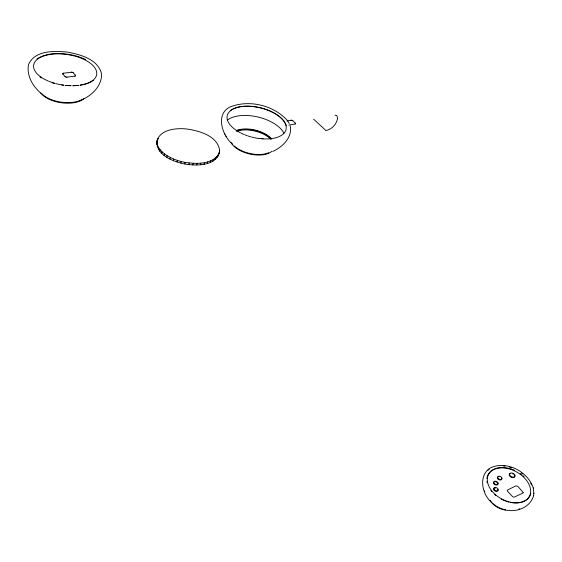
<?xml version="1.0" encoding="UTF-8"?>
<svg xmlns="http://www.w3.org/2000/svg" width="562" height="562" viewBox="0 0 562 562"><rect width="100%" height="100%" fill="white"/><g stroke="black" fill="none" stroke-linecap="round" stroke-linejoin="round"><path stroke-width="0.84" d="M156.784 144.638C156.44 129.337 176.538 127.56 187.891 129.148C200.213 131.122 217.599 136.102 219.672 150.497C217.635 166.106 196.791 166.113 184.863 164.02C173.398 161.603 155.646 155.33 157.065 140.9M509.945 510.598C519.906 511.301 531.055 505.702 533.591 495.494M533.872 493.408L533.254 487.858M533.556 495.726L533.9 493.183M219.011 154.136L219.672 150.497M156.791 142.502L157.564 138.856M157.283 146.822L157.564 145.214L157.065 143.029M158.28 149.021L158.561 147.413L157.564 145.214M159.756 151.213L160.044 149.597L158.561 147.413M161.701 153.342L161.982 151.733L160.044 149.597M164.076 155.386L164.364 153.777L161.982 151.733M166.844 157.311L167.132 155.695L164.364 153.777M169.963 159.074L170.258 157.458L167.132 155.695M173.384 160.648L173.686 159.039L170.258 157.458M177.051 162.018L177.353 160.402L173.686 159.039M180.901 163.142L181.203 161.533L177.353 160.402M184.863 164.02L185.172 162.404C196.623 164.118 213.504 164.814 219.349 152.555M188.874 164.624L189.19 163.008M192.871 164.947L193.188 163.338M196.784 164.982L197.107 163.38M200.55 164.736L200.873 163.135M204.104 164.216L204.428 162.615M486.917 478.424L487.324 476.436M207.392 163.43L207.715 161.828M210.357 162.383L210.687 160.788M212.956 161.104L213.286 159.51M215.148 159.615L215.478 158.02M216.904 157.936L217.234 156.348M218.197 156.095L218.534 154.515M530.416 494.869L530.858 493.605M487.57 475.817C491.954 465.561 505.976 466.305 514.546 470.317M157.29 140.458L158.273 138.533M530.191 495.508C526.685 502.66 517.412 503.959 510.359 502.379M487.985 470.225L489.193 469.298M93.39 80.352L90.068 82.319M36.966 58.919C48.276 51.837 62.712 52.849 75.21 55.701M83.288 99.137C92.948 94.507 101.806 85.333 101.61 74.029C98.224 59.179 80.183 54.444 67.194 52.076C54.226 50.77 34.865 50.313 28.564 64.405C26.288 75.68 32.926 86.59 41.314 93.608M272.767 151.424C282.454 147.167 292.662 137.304 290.217 125.853M295.029 123.998L295.422 123.9A1.145 0.576 14.3 0 0 295.598 123.415L295.345 123.134M87.222 83.471L89.428 82.642M519 509.01L519.724 508.8M74.774 76.116L75.266 76.025A1.279 0.625 8.5 0 0 75.631 75.533L75.42 75.238M63.548 73.215L63.049 73.306A1.286 0.625 8.3 0 0 62.67 73.798L62.881 74.086M83.183 84.616L86.485 83.745M291.06 120.254L291.502 120.205A1.138 0.569 14.2 0 1 292.486 120.486L292.809 120.753M288.777 125.108L295.268 123.956M80.31 85.122L82.466 84.743M286.964 120.971L291.299 120.212M67.019 77.127L66.66 77.177A1.286 0.625 8.3 0 1 65.262 76.776L65.087 76.587M71.29 72.217L71.831 72.175A1.279 0.618 8.5 0 1 72.898 72.477L73.201 72.758M66.709 77.17L75.069 76.074M63.246 73.25L71.592 72.182M78.821 85.326L73.341 85.698M70.903 85.719L65.094 85.361M259.314 138.343L263.142 138.702M503.51 466.046L504.985 466.221M61.764 84.932L63.422 85.192M181.203 161.533L185.172 162.404M75.954 55.919L78.933 56.783M52.111 82.712L54.444 83.394M506.123 501.255L508.947 502.091M509.46 467.17L511.708 467.858M79.635 57.043L81.743 57.809M503.348 500.152L505.435 500.974M82.445 58.069L85.705 59.523M501.339 499.147L502.681 499.815M39.958 76.98L41.272 77.9M520.222 473.52L521.388 474.363M521.557 473.092L522.836 474.026M523.032 475.705L524.093 476.632M494.679 494.532L495.754 495.494M313.631 119.2L325.925 130.539L326.36 130.447A38.167 22.754 81.1 0 0 333.414 126.464A20.703 12.413 80.5 0 0 337.425 119.179A2.641 1.602 80.2 0 0 336.954 116.109A2.641 1.602 80.2 0 0 335.029 115.386M292.64 120.591L295.514 123.289M73.053 72.589L75.568 75.406M230.603 142.467C221.934 133.686 216.019 114.676 229.247 107.328C248.509 99.123 273.575 105.094 287.498 120.605M62.733 73.924L65.234 76.755M490.9 490.45L491.708 491.525M489.088 499.934C481.599 491.357 479.246 475.501 489.671 468.294C505.863 459.892 527.908 471.314 533.317 488.055M287.681 120.865L289.261 123.507M224.343 133.152L225.004 134.367M225.531 135.323L226.149 136.482M530.732 483.095L531.631 484.936M484.535 490.865L484.802 491.581M486.959 481.255L487.156 482.709M505.638 509.783A17.436 11.739 28.6 0 1 504.262 509.516M503.566 509.355A17.436 11.739 28.6 0 1 492.284 502.955M491.792 502.456A17.436 11.739 28.6 0 1 490.05 500.363M509.467 510.352A17.429 11.739 28.6 0 1 489.516 500.152M514.49 475.178A2.929 1.862 23.5 0 1 513.661 477.559A2.929 1.862 23.5 0 1 509.924 476.309A2.929 1.862 23.5 0 1 510.113 473.71M512.804 473.857A2.929 1.862 23.5 0 1 513.471 474.216M501.508 478.072A2.318 1.489 23.2 0 1 500.489 480.025A2.318 1.489 23.2 0 1 497.489 478.417A2.318 1.489 23.2 0 1 499.035 476.745M497.672 483.067A2.332 1.51 23.2 0 1 496.808 485.02A2.332 1.51 23.2 0 1 493.78 483.699A2.332 1.51 23.2 0 1 494.644 481.753M495.761 481.81A2.332 1.51 23.2 0 1 496.337 482.006M496.871 482.294A2.332 1.51 23.2 0 1 497.321 482.653M497.714 489.347A2.346 1.524 23.5 0 1 496.85 491.329A2.346 1.524 23.5 0 1 493.808 489.994A2.346 1.524 23.5 0 1 494.679 488.02M495.22 487.992A2.346 1.524 23.5 0 1 495.803 488.083M268.819 152.709A22.642 11.767 13.2 0 1 234.305 145.987M232.787 144.441A22.642 11.767 13.2 0 1 231.586 142.867M236.693 130.735A22.642 11.767 13.2 0 1 271.411 139.13M240.36 132.758A30.193 15.272 13.3 0 1 237.269 107.419A30.193 15.272 13.3 0 1 283.438 120.605A30.193 15.272 13.3 0 1 261.407 138.772M259.145 138.526A30.193 15.272 13.3 0 1 251.579 137.044M250.835 136.84A30.193 15.272 13.3 0 1 247.891 135.934M247.168 135.688A30.193 15.272 13.3 0 1 245.039 134.887M244.344 134.606A30.193 15.272 13.3 0 1 241 133.082M227.371 120.106A31.458 16.143 13.3 0 1 257.74 116.959A31.458 16.143 13.3 0 1 283.901 133.159M236.342 130.539A22.41 11.64 13.2 0 1 271.348 138.596M230.23 110.686A30.713 15.546 13.3 0 1 261.709 108.22A30.713 15.546 13.3 0 1 286.248 125.537M271.846 151.311A22.635 11.774 13.2 0 1 250.09 154.114A22.635 11.774 13.2 0 1 230.849 142.369M236.574 131.297A22.635 11.774 13.2 0 1 270.8 139.186M82.417 99.242A23.878 11.872 8.1 0 1 42.108 93.938M48.409 81.097A31.858 15.406 8.4 0 1 40.921 57.113A31.858 15.406 8.4 0 1 88.606 62.017A31.858 15.406 8.4 0 1 82.86 84.644M82.185 84.785A31.858 15.406 8.4 0 1 80.099 85.15M78.666 85.347A31.858 15.406 8.4 0 1 72.575 85.726M70.995 85.712A31.858 15.406 8.4 0 1 65.361 85.354M63.738 85.157A31.858 15.406 8.4 0 1 55.764 83.576M54.992 83.366A31.858 15.406 8.4 0 1 49.098 81.385M83.871 98.708A23.871 11.879 8.1 0 1 61.623 102.811A23.871 11.879 8.1 0 1 40.773 93.025M523.166 492.467L522.815 493.113L514.385 497.082A1.714 1.145 28.9 0 1 512.53 496.555L507.514 491.209L507.219 490.19L515.93 485.842L517.869 486.39L523.166 492.467M491.448 490.415A23.183 15.427 28.3 0 0 528.786 497.293A23.183 15.427 28.3 0 0 506.636 468.329A23.183 15.427 28.3 0 0 491.448 490.415M509.846 475.431A2.929 1.862 23.4 0 0 514.68 476.604A2.929 1.862 23.4 0 0 512.277 473.085A2.929 1.862 23.4 0 0 509.846 475.431M498.192 478.578A2.318 1.489 23.2 0 0 501.908 478.775A2.318 1.489 23.2 0 0 499.232 476.211A2.318 1.489 23.2 0 0 498.192 478.578M494.321 483.58A2.332 1.51 23.2 0 0 498.058 483.777A2.332 1.51 23.2 0 0 495.375 481.191A2.332 1.51 23.2 0 0 494.321 483.58M494.356 489.881A2.346 1.524 23.4 0 0 498.115 490.078A2.346 1.524 23.4 0 0 495.417 487.458A2.346 1.524 23.4 0 0 494.356 489.881"/></g></svg>
